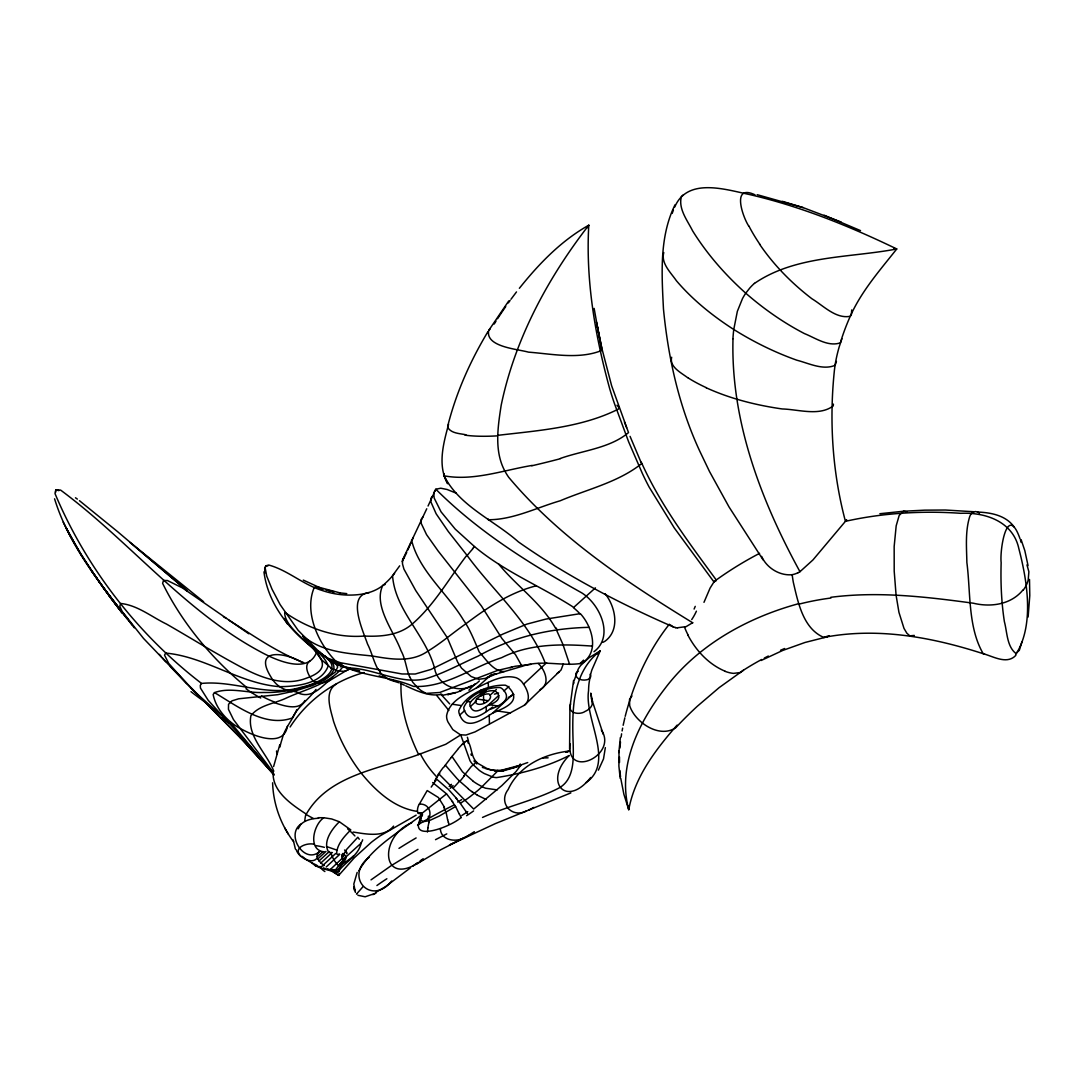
<?xml version="1.0" encoding="UTF-8"?>
<svg xmlns="http://www.w3.org/2000/svg" width="1084" height="1084" viewBox="0 0 1084 1084"><rect width="100%" height="100%" fill="white"/><g stroke="black" fill="none" stroke-linecap="round" stroke-linejoin="round"><path stroke-width="1.5" d="M461.079 817.471C451.31 826.862 404.305 844.68 422.53 814.775M703.977 602.338L710.088 588.097L713.949 581.932L674.262 527.908L649.099 487.001A273.52 263.724 34.1 0 1 642.419 473.586L628.639 441.825L614.438 403.533A344.305 338.384 21.9 0 1 609.669 388.628C595.102 335.566 585.59 280.377 588.788 225.201C547.732 278.127 514.846 339.224 501.187 405.24C497.786 427.367 493.843 452.38 505.808 472.732A58.468 55.921 43.3 0 0 508.748 477.353C559.33 537.705 626.24 581.986 692.798 622.839M426.757 508.775L402.584 559.886L402.476 563.87L403.912 569.059L415.728 590.536L447.245 637.595L457.719 662.283L461.567 668.178L471.215 676.565L478.694 679.302L485.293 678.394L494.209 673.828M605.333 747.635L603.517 758.908L598.382 770.168M733.001 338.723C730.67 421.066 760.995 500.469 799.965 571.702L798.027 572.772M429.562 816.659C431.405 809.612 426.798 803.447 419.359 804.125C417.164 806.862 415.7 816.388 421.757 812.959M583.964 661.823C599.344 649.885 591.62 625.861 580.333 613.639L545.916 619.086L526.77 624.14L502.922 634.072L431.053 669.411L415.226 674.018L402.001 673.977L340.484 662.731L328.547 658.516L321.284 654.031L298.046 630.224L280.133 604.615L272.016 589.181L266.732 576.105L265.106 567.623L265.919 565.807L268.724 565.021C287.666 570.198 302.802 584.398 321.596 590.292A98.847 82.587 58.3 0 0 347.395 595.062C361.108 595.387 376.053 592.812 386.026 582.596A96.733 80.501 58.2 0 0 391.866 576.593L399.684 565.834M316.704 651.863C308.235 675.684 273.629 659.113 259.117 651.05C183.345 610.007 128.982 540.713 60.623 490.103L55.826 489.751L55.027 493.627C86.07 567.555 137.695 634.465 201.556 683.435C234.523 680.088 268.331 697.676 301.609 687.107C313.33 684.898 343.723 672.852 327.178 658.354M287.436 726.158C284.008 747.364 255.946 736.903 243.019 729.925C228.846 723.136 216.095 709.871 213.155 694.519L214.456 692.608C230.12 686.89 247.369 693.272 263.642 692.486C277.043 692.703 290.444 690.942 303.385 687.486C313.737 684.221 343.208 675.346 331.04 660.684M343.262 666.24C330.539 683.909 305.783 689.004 286.664 697.893C274.821 703.665 259.415 704.79 250.905 715.711C246.84 736.307 266.908 753.312 273.778 771.239M332.409 852.62L328.926 852.498C322.097 842.376 331.826 829.003 339.373 821.767L350.809 829.883C344.414 836.333 337.029 844.084 336.609 853.596L337.205 854.409L339.522 854.138M401.012 683.53C400.186 708.177 408.058 732.54 418.614 754.559L445.754 744.274L460.741 734.884L469.995 760.711A21.585 17.872 46.6 0 0 472.136 763.759L479.318 770.372A42.777 35.609 46.5 0 0 484.318 773.569L493.084 777.12A21.572 17.859 46.2 0 0 496.526 777.607C521.377 773.719 546.756 766.998 569.222 755.494C543.125 781.591 566.119 808.772 590.672 777.513M833.406 404.115L833.244 405.904C819.301 416.446 798.488 409.4 782.201 408.953C756.09 405.199 730.196 398.736 706.145 387.733M619.926 748.041L620.482 741.876M55.582 492.38L55.826 489.751L58.861 490.659M620.17 778.353L618.896 766.09L619.018 750.941M618.856 752.567L620.36 737.567M836.441 361.419L835.073 365.362A156.218 149.619 14.3 0 0 834.409 370.294C829.111 420.822 832.363 472.136 845.425 521.323L812.959 559.927L799.965 571.702M563.382 663.774L561.092 669.953L524.385 705.237L475.022 731.903L465.957 735.06L460.456 734.816L452.827 729.627L448.071 722.174A12.588 10.434 48.3 0 1 446.608 715.67C449.169 701.118 464.982 694.451 476.486 687.893C488.735 682.5 502.095 673.991 515.97 677.676A12.48 10.542 47.4 0 1 521.973 681.971C526.756 688.232 532.244 699.072 524.385 705.237M1028.12 617.026L1029.786 595.563L1029.502 579.425M420.592 817.336A40.704 8.631 -28.4 0 0 420.186 819.802L423.438 821.645L429.169 820.696L429.264 819.951M339.428 869.869L339.184 871.699M338.94 873.541L338.696 875.398L331.514 871.008M621.146 737.025L621.593 733.8M841.889 338.75L839.179 346.934A164.416 157.248 13.3 0 0 835.032 365.362C822.715 370.471 808.949 363.303 796.875 360.213C774.803 352.368 753.665 341.934 733.8 329.509C712.662 315.905 692.784 299.97 676.43 280.783C670.874 272.653 660.725 263.29 663.774 252.545M273.182 771.401C271.528 791.306 291.65 804.531 306.298 814.138C328.709 774.83 379.481 768.949 418.614 754.559M570.008 743.732C566.065 779.775 618.273 754.925 601.322 729.952M421.364 816.74L421.175 812.743L417.665 812.729M573.68 683.625L573.978 681.877M427.855 827.837L428.844 822.756M622.108 730.955L622.636 728.123M273.615 766.551L279.794 744.694M573.558 680.44L569.913 707.459L569.588 749.247M296.718 709.776C292.829 719.681 284.74 728.055 282.152 738.936A83.956 67.032 49.5 0 0 279.943 747.025M623.151 725.277L624.858 717.811M574.317 680.156L578.111 669.37A37.615 32.344 43.9 0 1 580.739 665.386L588.991 657.771L600.17 650.942L591.878 669.926A79.674 68.915 41.2 0 0 590.36 675.562L589.127 682.635A82.099 70.988 41.1 0 0 588.558 690.765C584.154 719.437 615.604 762.811 585.617 782.851M1021.995 641.701L1019.312 650.346L1015.844 653.422C1006.779 646.267 1007.199 632.067 1004.38 621.633C1001.386 602.148 1000.546 582.365 1001.155 562.677C999.611 549.398 1007.212 502.353 1020.044 538.802M315.986 689.424C308.994 699.153 297.843 706.538 292.368 717.947C265.16 727.933 237.247 706.023 214.456 692.608M625.197 716.321C633.733 683.177 648.002 651.159 669.316 624.221M508.748 300.945L488.721 330.444C485.076 347.029 517.989 349.089 528.409 352.137C552.339 353.967 578.951 359.658 601.688 350.484L594.14 308.412M420.47 820.385L420.348 820.778A18.984 15.867 41.7 0 1 419.088 823.528L417.828 825.398M675.549 627.446L673.218 626.877C619.194 603.341 566.688 575.848 518.423 541.905C493.83 520.035 458.383 505.754 443.641 474.833L444.047 473.64M570.604 703.99C566.62 713.15 579.412 715.508 585.211 711.361A39.336 18.509 15.9 0 0 589.154 708.922L590.59 707.391A39.336 18.469 15.7 0 0 592.27 704.031L590.766 693.123L592.501 701.497M298.154 828.854L300.932 824.07C285.119 834.91 304.861 865.222 319.766 851.333M672.175 213.399L673.394 210.12M323.845 867.796L324.631 869.165L337.097 872.512A2.737 1.531 82.5 0 0 337.693 872.214C344.78 862.214 358.655 855.628 361.108 843.162L343.194 859.409L344.143 858.393M671.66 357.232C669.099 367.164 681.904 373.086 688.34 378.208M438.857 773.935L473.694 809.071L501.892 785.561L515.943 771.659L521.011 764.965L502.298 770.033A32.114 31.626 51 0 1 497.312 770.385L493.274 770.141A43.252 42.493 45.7 0 1 487.678 769.152L484.968 768.339M343.1 860.168L342.219 856.387L346.745 849.273L357.815 837.241L359.278 839.219M677.08 725.142C655.671 749.586 634.817 776.808 628.734 809.707L623.883 794.274L620.753 778.366M411.107 542.474L407.801 550.035M412.218 539.927L413.329 537.393M332.26 677.541L332.625 676.701M357.164 872.417L353.804 884.07L355.403 892.43M434.007 493.166L428.044 506.025M434.765 491.54L435.836 489.223L440.768 488.22L447.164 489.507L456.269 493.193M406.703 552.488L402.11 561.675M675.034 204.795C659.18 236.813 661.728 274.211 663.462 308.94C668.191 357.788 678.977 406.405 699.722 451.066L709.505 471.513L729.017 506.919L763.095 559.886M358.845 870.804C373.167 845.656 400.267 831.767 422.408 814.314M419.359 804.125L427.204 790.561L438.41 797.526L444.494 807.282M470.578 701.904L469.86 704.221A4.499 3.753 48.2 0 0 470.375 706.551C474.291 716.158 483.871 707.513 489.44 704.695C494.927 703.15 502.8 698.299 496.635 692.229A4.404 3.699 47.9 0 0 494.521 690.725C485.673 689.993 476.337 695.413 470.578 701.904L466.811 701.375M674.709 207.058C687.446 177.004 725.752 189.605 749.708 194.578A513.003 447.435 41.3 0 1 778.827 202.234C819.463 214.171 858.65 230.567 896.753 248.968C879.856 270.295 861.441 291.203 850.263 316.284A250.932 236.19 5.8 0 0 842.146 337.11L840.385 342.829C828.135 347.097 815.507 337.991 804.436 333.587C783.312 322.612 763.692 308.845 745.778 293.208C725.359 274.943 707.08 254.144 692.608 230.851C687.419 220.431 678.096 208.819 681.389 196.583L683.191 194.998M587.528 227.654L588.788 225.201C561.241 240.648 538.924 263.805 519.371 288.29M448.586 424.332C443.492 443.18 437.245 465.47 447.692 483.721L443.641 474.833M304.983 700.467C298.764 711.348 283.439 705.603 274.117 702.622M487.936 331.663C470.266 360.999 456.201 392.571 447.787 425.822L447.692 427.259C451.025 433.546 459.819 433.424 465.944 434.792M420.755 817.255L422.204 815.06M494.223 324.021L495.998 321.162M290.106 726.998C306.907 700.698 334.007 680.671 364.156 672.541M201.556 683.435L200.283 685.345L200.459 688.069L208.155 700.264L248.507 744.451L273.29 773.569M393.587 826.103C384.075 837.986 366.175 834.016 353.113 832.051M402.584 559.886L404.44 557.23M422.882 517.027L421.08 519.521L421.175 523.301L426.554 534.642L438.099 550.957L481.445 605.997L501.96 638.557L515.577 654.79L521.458 665.305A10.989 5.122 73.7 0 0 522.122 666.321C540.984 659.546 560.902 666.24 580.035 663.584A21.572 17.683 38.4 0 0 583.978 661.836M331.785 678.354C322.124 685.806 312.517 698.963 298.588 693.177M394.576 573.273L392.584 575.983C395.267 611.674 427.923 636.701 435.334 671.552C441.703 689.492 465.686 694.681 479.358 680.915M391.676 881.007C371.378 906.563 343.777 876.712 369.034 857.363M443.695 767.364L445.334 765.169A41.097 2.967 -53.1 0 1 451.147 757.553M510.998 299.238L516.499 291.921M463.695 776.049L471.269 766.51L476.147 762.391L486.499 768.285A41.869 41.707 83.9 0 0 492.082 770.141L498.857 771.198A25.989 25.881 81.1 0 0 502.637 771.09L520.848 765.656M341.867 861.685C324.346 882.959 345.064 864.802 346.324 856.699M432.828 495.727L430.971 498.193L430.931 502.014L436.161 513.816L448.261 531.472L466.906 555.184C449.074 578.328 434.562 604.669 412.313 623.977C399.102 635.454 380.985 636.782 364.292 636.051C335.606 638.3 308.1 628.571 284.997 612.501L284.699 613.476C286.257 637.324 351.839 662.378 306.338 678.205C282.816 687.364 257.897 676.389 237.288 665.034C213.304 652.067 190.174 637.622 166.53 624.086C151.625 616.918 137.532 605.17 120.717 603.476L119.782 606.119L122.018 611.295L143.508 638.408L194.226 691.429L223.087 716.971M451.147 757.526L458.261 748.787M846.076 520.659L846.699 519.846L845.425 521.323A373.817 317.043 25.9 0 1 900.479 513.342A392.625 331.514 25.8 0 1 960.749 513.315C985.383 512.122 1013.093 521.553 1018.852 548.653C1027.226 580.767 1034.597 625.102 1015.789 654.492M468.938 690.21L474.995 683.882M342.232 861.238L344.129 858.934M589.059 627.338C550.211 628.192 512.095 636.999 478.071 656.159C460.348 663.977 443.302 673.706 424.589 679.072C399.346 684.261 375.227 669.045 350.064 668.001L347.801 669.939M445.334 765.169L457.15 778.719A14.2 2.209 44.5 0 0 459.589 781.076L457.326 783.637A33.197 10.65 -48.8 0 1 453.342 787.824M1022.835 590.116C1010.952 604.655 990.735 607.433 973.364 603.219C926.21 596.823 878.257 591.119 830.764 597.311M472.516 548.626L474.494 546.566C504.439 571.742 541.173 586.39 573.734 607.379L595.414 587.88M597.257 653.923L600.17 650.942C571.295 673.083 572.054 711.917 573.206 744.627C573.531 760.412 574.181 781.117 557.19 788.935C533.274 800.805 506.797 806.347 482.516 817.444M352.286 857.566L353.465 856.387M318.926 852.038C317.314 853.393 316.745 855.683 317.327 857.674C312.666 865.249 298.317 857.417 296.244 849.734M462.34 744.369L464.589 742.242M580.035 663.584L583.571 660.142M362.774 886.956L356.514 894.056L357.164 893.677M761.659 659.492A340.972 282.924 26.8 0 0 743.489 670.183L740.331 672.527L733.583 673.367A49.512 21.978 49.2 0 1 725.115 671.348M336.568 869.734C329.035 869.693 318.737 869.341 312.029 863.054M713.949 581.932L716.185 580.739M340.512 863.352L342.205 861.753M330.634 869.205L342.571 858M492.678 713.096C502.881 708.489 522.502 702.147 509.29 688.055A8.333 7.019 47.6 0 0 505.293 685.196C488.152 684.587 465.795 694.221 458.817 710.63A8.455 7.032 48.2 0 0 459.792 714.993C466.012 731.7 483.342 719.044 492.678 713.096L513.03 694.072M523.586 684.207L546.621 662.676M488.721 330.444L489.927 329.319M339.373 821.767L331.677 818.962L323.791 817.742C313.317 824.707 307.544 850.384 324.17 851.807M326.162 867.024L339.671 854.422M490.253 709.302C498.261 706.253 513.139 700.061 503.179 689.776A6.49 5.461 47.8 0 0 500.063 687.541C486.702 687.066 469.264 694.587 463.817 707.391A6.612 5.501 48.2 0 0 464.575 710.806C470.307 724.803 485.266 712.554 492.651 707.066M323.208 865.1L335.674 853.514M353.14 856.17C351.961 857.918 336.338 868.636 340.064 863.962M320.783 863.067L331.23 853.406A18.807 14.742 48 0 1 331.054 852.593M318.953 861.008L329.292 851.496M487.868 705.494L498.708 695.508M504.019 690.942L508.938 686.389M317.761 858.962L325.986 851.414M317.165 856.875L322.598 851.902M490.158 695.142L489.86 694.722A2.371 1.992 48 0 0 488.721 693.909C483.816 693.733 477.421 696.497 475.402 701.199A2.439 2.032 48.2 0 0 475.686 702.459C478.627 707.906 493.152 700.63 490.158 695.142L496.391 689.465M459.792 715.006L464.711 710.548M481.215 695.833L486.228 691.294M470.375 706.551L476.486 701.009M479.534 692.825L483.315 689.424M480.578 694.288L485.605 689.763M478.925 691.985L481.445 689.722M1015.844 655.332C1006.941 664.953 993.283 656.362 983.215 653.72C932.159 637.148 877.241 627.026 823.813 637.433C803.041 628.53 798.027 602.338 793.285 582.122A67.533 21.748 73.9 0 1 792.187 574.805M476.486 687.893L491.635 674.397M692.622 622.731L686.131 626.62L677.974 627.704M631.958 696.023L629.533 699.302L629.668 705.549A37.466 17.994 31.6 0 0 632.013 711.009C639.79 725.074 660.671 737.716 675.644 727.798A593.558 469.399 22.3 0 1 697.405 706.185L719.166 687.608L743.489 670.183M452.746 801.889L446.527 793.854L421.175 813.989L422.028 813.461M323.777 865.506L320.593 866.78L316.365 866.116M423.478 859.165C381.514 891.17 377.151 836.997 411.663 822.81M754.505 283.385C795.683 255.147 849.517 258.006 896.753 248.968L893.975 248.439M465.307 800.127A32.615 6.274 -36.6 0 0 469.982 796.754L477.516 790.751A31.016 5.623 -36.8 0 0 482.028 786.686L497.556 771.117A30.799 2.154 -32.2 0 0 497.786 770.426L495.402 771.036A32.737 2.182 -31.4 0 0 494.887 771.252M371.026 879.869L391.432 865.506L417.963 849.341M557.23 673.272L559.371 671.66M540.062 689.736C550.062 684.587 545.726 671.931 539.94 665.251A12.236 10.406 47.3 0 0 538.165 663.462M410.457 867.837L385.348 886.766L375.714 892.417M474.331 831.699L466.662 836.577L449.359 845.073L495.212 823.677L570.889 792.892M412.787 866.102L417.665 862.593M340.268 666.89L342.422 665.413M593.991 651.687C614.601 636.159 599.845 604.1 581.674 592.826C529.52 563.653 478.41 531.77 435.836 489.223L433.668 492.854L434.183 498.071L441.066 511.851L455.212 529.087L474.494 546.566M420.213 860.818L422.841 859.002M823.813 637.433L829.084 635.685M416.635 864.043L440.687 849.788L469.264 835.181M454.765 805.06L455.578 806.482L454.386 807.214L439.25 816.076L429.169 820.696M533.884 807.417L528.992 810.005M343.723 856.17L342.395 856.048M508.301 697.446L513.911 694.492M1014.177 526.987C1005.844 515.361 990.966 512.542 977.551 512.054C974.096 510.361 970.736 513.301 969.733 516.526C965.126 531.35 966.576 547.217 966.874 562.515C970.749 592.365 967.795 627.297 983.215 653.72L984.489 653.882M357.937 895.303L365.145 896.78L375.416 893.311M372.91 894.652L376.148 892.918M346.65 670.373L328.086 681.524L321.582 683.015M336.447 683.977C323.574 691.497 330.755 709.952 333.547 721.307C339.834 740.074 349.36 757.743 361.433 773.42C375.728 790.873 394.183 808.041 417.367 811.415M435.511 839.68L446.771 833.881M515.523 766.916L527.718 762.54M416.148 815.154L380.335 835.723A243.372 189.117 40.7 0 0 371.311 842.336L354.4 857.701L338.696 875.398L333.574 871.956M764.315 658.083L768.326 656.037M914.327 635.427L909.828 635.847L906.861 633.219L903.988 628.381L898.948 612.352L896.089 595.251L894.205 571.16L894.164 546.512L896.183 525.821L899.178 515.456L903.487 511.242L924.788 510.157L945.384 510.022L973.947 511.743M442.651 695.278L457.421 692.175L471.974 685.522M459.386 691.402L461.337 690.494M498.572 692.974L494.372 694.18M761.131 660.495L782.811 650.414L805.046 642.46L827.458 636.769M350.444 668.557L346.853 670.413A22.642 12.764 33.3 0 1 343.56 671.294L337.802 670.969L332.463 668.787M309.902 660.996C303.208 665.454 308.452 676.24 313.235 681.009A4.878 2.9 33.3 0 0 314.59 681.904L315.715 682.351M780.507 650.278L784.626 648.517M486.96 677.798L496.702 673.692L495.171 674.275L522.122 666.335M385.105 584.479L382.815 585.36C372.977 605.644 393.871 631.267 400.972 650.603C405.05 658.069 406.066 666.552 408.668 674.533A21.829 10.867 56.5 0 0 409.644 676.822M464.06 837.769C455.537 842.742 440.605 840.127 440.361 828.61M467.096 740.494C472.028 745.169 470.619 757.418 477.326 762.784M536.052 585.861C509.805 592.582 487.19 607.677 465.849 623.801C453.126 632.663 441.391 642.934 428.112 650.983C411.635 662.798 391.026 659.248 372.503 656.037C348.438 653.395 321.907 652.419 302.721 635.671C309.035 647.297 323.859 653.232 328.195 665.982C321.582 684.072 296.46 686.497 279.631 686.673C239.591 683.638 205.201 656.579 165.689 653.096L164.511 655.115L168.684 663.367L186.827 683.584M568.883 751.253L565.807 752.215L569.019 751.239M526.499 810.954C511.905 818.759 497.841 802.783 508.166 789.504C519.222 765.399 544.385 753.922 569.628 750.968M798.813 603.639C747.269 617.609 697.757 645.143 665.129 688.272C638.761 722.296 617.135 765.765 628.734 809.707L628.693 805.886M560.36 458.437C582.799 450.483 610.116 448.18 628.517 432.584L611.661 385.85L601.755 347.964L596.457 322.083M272.856 771.889L233.453 719.546L228.439 709.302L228.548 704.261L232.044 700.82L238.643 698.801L277.775 694.681L295.634 690.793L312.368 685.589L324.468 679.966L335.295 672.053L337.72 666.877L335.2 662.514M324.428 655.698C329.78 663.069 341.216 665.901 350.064 668.001M448.654 694.41L447.651 694.641L455.443 692.812M532.136 465.429C503.41 470.185 473.125 481.337 444.061 475.808M514.629 767.391L498.261 771.32M501.729 771.28L502.99 771.009M501.811 672.066L500.144 672.31M441.798 694.329C429.223 696.917 416.893 690.901 405.687 685.806M542.691 758.001L548.097 757.824M504.155 671.552C493.288 671.389 485.998 659.289 479.223 651.972C474.467 640.996 470.226 629.709 463.315 619.831C447.042 592.785 418.993 571.105 411.527 539.981M879.869 513.721L903.487 511.242L906.901 511.851M497.881 435.321C538.409 430.551 581.769 427.584 618.544 409.007L619.059 407.638L616.999 405.267M530.93 664.37L515.361 666.24L497.597 670.44L439.779 692.486L426.134 693.408L421.324 690.725A23.943 11.07 55.7 0 1 417.896 687.852M369.251 592.582C346.162 595.089 363.126 631.037 367.517 643.991C371.663 652.053 373.465 661.091 377.801 669.031M318.249 817.688L323.791 817.742M267.924 565.875L265.919 565.807L264.699 568.558L264.93 573.029M314.468 844.341C307.206 842.2 291.921 847.783 301.054 856.414M592.392 646.105C561.648 643.923 529.873 643.449 501.594 657.703C472.339 667.053 445.131 688.204 413.424 686.389C389.291 675.847 360.335 676.768 337.788 663.178C318.737 645.007 303.547 612.501 314.265 587.42L316.609 586.81L322.964 589.398M319.712 683.028L316.948 682.703M497.136 789.911L485.646 788.217A26.639 10.867 45.5 0 1 482.976 787.133L477.841 784.328A43.184 17.48 45.3 0 1 473.315 781.415M359.563 670.725L348.221 668.72L337.165 664.113M339.468 592.853L346.772 593.625M337.693 872.2L332.544 871.062M476.526 698.963L487.719 700.63M489.372 704.736L497.244 705.914M452.299 704.221L460.646 705.467M497.028 710.928L510.496 712.947M317.991 587.027L340.281 592.962M757.174 194.686L803.122 207.613L841.076 222.017M327.029 590.102L334.251 591.932M325.471 589.682L333.425 591.728M292.165 691.66L290.783 691.294M326.474 846.523L336.867 850.1M379.17 675.847L382.259 676.768M782.323 201.312L803.122 207.613M303.791 662.649C276.827 652.365 253.141 635.346 228.819 620.156M673.218 626.877L670.291 624.872M391.554 679.844L394.549 680.982M755.02 194.822C731.063 183.508 742.703 216.881 748.705 226.014M330.823 870.452L329.13 869.761M482.38 767.377L483.654 767.879M824.125 215.215L860.533 230.621M398.885 682.757L389.833 679.858L385.145 677.229M316.758 866.319L314.97 865.533M725.061 671.199C708.733 664.356 696.05 650.657 687.933 635.17M400.321 683.354L404.386 685.196M486.079 799.45L477.326 795.182M303.29 580.089L319.523 587.542M327.449 869.016L328.289 869.395M330.566 659.844L331.623 660.4M977.551 512.054L979.502 513.139M328.466 658.679L329.509 659.275M302.815 662.92C286.975 652.649 252.206 646.796 270.919 676.944C274.198 682.825 279.455 687.676 285.919 689.79A33.807 19.363 30.8 0 0 288.574 690.725M326.406 657.432L327.436 658.069M327.761 658.367L326.189 657.365M330.823 667.798L321.067 659.357L314.333 649.655M223.44 616.674L226.204 618.449M248.805 633.774L182.424 587.907L167.424 580.523L163.535 580.468L162.6 583.341C182.302 623.354 212.342 659.357 247.044 687.703M325.39 656.769L318.289 651.05L320.214 652.405M75.487 497.773L77.371 499.101M474.44 793.312L471.892 791.469M473.315 781.32L462.462 771.781L451.974 756.469M432.679 782.54L446.527 793.854M79.457 500.686L117.573 531.634L187.302 590.902L129.931 542.366L203.602 601.728M334.211 662.216L332.666 660.928M468.098 788.515L459.575 781.117M321.365 653.354L325.661 657.012C295.702 637.622 268.588 608.381 263.954 571.851M640.63 461.906L641.511 462.651C660.59 505.158 688.855 542.61 716.253 579.981M435.7 778.298L448.532 789.491L456.987 798.962M417.882 687.933L412.828 682.351L409.63 676.822M191.204 688.164L242.992 740.535L274.171 775.074M240.214 737.54L170.351 666.646M440.768 694.112L449.684 703.882M436.811 695.576L448.844 710.481M498.518 563.897C516.512 586.092 541.295 602.799 555.387 628.002M162.478 657.974L165.852 661.687M230.35 722.242L273.818 773.881M159.348 654.384L161.435 656.769M269.537 769.667L273.52 774.328M466.906 555.184C492.732 590.739 529.019 621.051 545.157 662.893M379.942 672.134L382.611 675.129A13.55 7.981 42.4 0 0 385.132 677.283M132.194 624.98C102.126 586.214 69.213 546.444 54.566 498.803M126.991 618.639L110.5 597.677L90.69 569.561L110.5 597.677L122.126 612.866L101.882 585.78L134.294 627.799M114.132 602.379L122.126 612.866M459.413 802.052L465.619 811.008M605.116 593.707C615.455 606.634 620.319 629.804 605.238 641.051A20.867 18.577 61.8 0 1 602.663 642.406M759.545 244.157C773.813 265.119 791.848 283.371 811.943 298.777C823.42 305.702 835.899 319.13 850.263 316.284L851.346 314.78L851.726 309.929M293.507 841.604C280.742 824.761 273.236 803.962 272.612 782.811M473.965 760.927L474.602 761.822M287.314 623.883L284.265 618.449M284.645 827.81L288.412 834.206M591.498 698.502L603.246 734.288M455.578 806.482L459.196 813.921M63.211 522.217L73.251 541.228M556.593 630.265L562.867 644.248L569.656 664.478M590.143 674.221L590.644 675.684A13.767 6.423 18.6 0 1 590.55 677.093L588.395 679.261A13.753 6.423 18.6 0 1 586.485 679.844C582.501 680.657 576.62 679.573 575.794 674.844A14.146 6.626 19.3 0 1 576.146 673.001L577.623 671.552A14.146 6.626 19.3 0 1 578.165 671.294M1026.968 564.872L1028.879 571.769L1028.188 579.981A202.423 70.352 14 0 1 1023.147 590.184M630.061 436.364L641.606 463.64C618.395 482.244 587.365 489.263 560.184 500.781C536.688 507.597 512.962 519.859 488.315 519.737L488.112 519.019M1021.128 539.683L1024.827 550.672L1028.039 565.618M624.425 421.974L626.579 427.57M295.39 849.029L293.249 840.046M449.047 824.341L448.315 822.214M470.93 754.071L471.391 755.413M761.645 556.377C766.469 567.691 779.572 575.97 792.052 574.696A21.788 17.696 -56.4 0 0 798 572.691M1020.437 539.927L1021.169 542.42M467.38 737.242L468.18 739.925M445.917 811.415L447.57 819.585M343.1 860.913L341.636 854.775M596.688 323.181L601.755 347.964M276.542 750.968L276.935 754.152M619.872 770.507L620.522 776.849M488.247 682.364L488.41 687.622M489.209 715.006L489.453 723.624M485.659 689.966L485.713 691.944M486.147 706.456L486.296 711.524M483.464 694.776L483.694 702.703M619.479 756.889L619.506 762.472M342.49 853.514A47.859 10.962 2.3 0 1 346.013 856.685M344.563 850.005A48.59 10.61 3.5 0 1 346.758 853.636M316.04 845.656A15.108 2.642 11.6 0 1 324.387 847.336M316.84 865.222A70.297 20.948 7.3 0 1 302.328 856.414M417.53 825.087A404.779 181.055 -6 0 1 453.302 805.385M398.98 848.379A398.519 126.476 -12.7 0 1 416.121 837.946M376.92 885.533A236.366 58.292 -14.6 0 1 386.866 878.745M467.489 813.637A115.094 11.179 46.7 0 1 465.768 811.157M467.76 811.631A71.287 19.797 -39.5 0 1 461.838 815.453M473.586 810.927A53.211 14.187 -39.4 0 1 466.581 815.71M461.716 799.545A57.845 10.366 -36 0 1 457.746 802.119M465.321 799.965A42.953 8.265 -36.6 0 1 460.524 803.19M456.079 798.271A44.39 4.973 45.8 0 1 458.505 801.306M451.472 784.342A47.384 6.951 -44.6 0 1 449.21 786.401M453.098 785.575A41.558 10.257 -47.3 0 1 450.172 788.353M436.838 777.255A59.092 3.631 -53 0 1 439.779 773.204M434.657 780.805A57.547 4.715 -52.6 0 1 437.408 776.957M436.446 776.537A69.498 43.55 68.7 0 1 420.104 753.461M313.371 818.434A63.468 27.75 22.4 0 1 305.932 814.355M304.794 821.238A70.053 48.888 10.8 0 1 305.945 814.057M467.204 555.482A120.609 103.427 70.9 0 1 472.759 548.911M240.079 737.513A187.613 29.891 44 0 1 269.36 769.572M573.477 607.717A49.62 44.254 41.5 0 1 580.035 613.896M380.321 671.999A21.206 11.043 44.3 0 1 378.235 669.004M332.341 668.923A12.805 3.252 29.1 0 1 330.606 667.866M316.826 682.148A8.387 4.702 33.1 0 1 315.701 681.782M252.45 693.191A74.918 44.403 30.1 0 1 245.946 688.692M204.659 701.822A238.656 169.023 22.1 0 1 191.001 691.66M229.252 723.109A101.788 55.474 26.7 0 1 221.854 717.676M556.133 627.975A46.571 16.395 57.5 0 1 557.379 630.332M290.81 691.443A58.251 32.737 30.4 0 1 288.588 690.82M260.729 698.015A61.341 33.428 30.6 0 1 252.464 693.137M298.371 692.486A92.682 50.135 29.7 0 1 292.016 690.928M274.076 701.849A56.327 28.035 30.6 0 1 261.542 696.05M321.162 682.378A24.512 13.32 30.5 0 1 319.319 682.324M695.237 606.362A40.216 2.358 -67.3 0 1 694.099 609.072M696.416 611.159A23.807 9.512 -65.4 0 1 691.714 619.587M497.095 435.876A88.238 21.124 -10.2 0 1 465.009 435.145M799.03 604.127A316.42 263.439 40.7 0 1 830.981 598.016M677.527 628.029A45.514 14.526 -26.3 0 1 675.156 627.704M497.556 318.737A482.177 438.817 29.8 0 1 505.727 306.582M508.342 302.897A482.177 438.817 29.8 0 1 510.103 300.458M732.933 338.723A172.166 162.058 -9.4 0 1 733.76 329.495L737.35 311.338L742.432 298.723A60.325 57.1 -12 0 1 745.751 293.181L749.721 288.114A47.289 44.065 -17 0 1 754.464 283.344M688.177 635.224A55.243 23.862 47.2 0 1 684.56 627.202M713.814 581.756A438.492 366.595 24.9 0 1 759.599 553.341M482.881 692.717A6.477 5.434 48.1 0 1 482.637 691.592M759.789 244.185A84.796 28.672 48.4 0 1 748.963 226.136M706.348 387.693A94.186 29.349 14.2 0 1 688.57 378.194M560.428 458.695A131.042 18.496 -14.8 0 1 531.81 465.781M334.197 663.571A34.756 15.271 29.6 0 1 331.27 662.026M341.853 664.262A28.699 9.986 29.1 0 1 340.064 663.53M511.838 667.27A57.073 3.591 -20.1 0 1 510.063 667.771M338.913 866.075A33.157 26.097 47.9 0 1 336.636 863.569A25.162 19.756 47.9 0 1 333.913 859.788M333.926 859.788A20.528 16.097 48 0 1 332.3 856.645A18.658 14.634 48 0 1 331.23 853.406M346.582 853.46A36.49 19.946 -84.2 0 1 346.392 851.983M324.888 871.563A36.748 24.349 -10.3 0 1 319.97 867.214M324.116 865.452A30.393 12.276 12.2 0 1 317.761 858.555M301.135 824.165A38.252 19.986 18.6 0 1 318.655 818.271M347.544 828.772A56.409 11.152 31.8 0 1 354.915 835.94M362.625 839.802A55.731 17.994 9.8 0 1 360.823 843.081M468.505 740.928A41.029 5.461 -50.6 0 1 468.085 743.096M477.258 795.087A33.374 6.585 46 0 1 474.372 793.203M472.163 791.916A45.216 8.469 45.5 0 1 468.329 788.949M464.223 775.941A27.71 6.45 -48.9 0 1 459.887 781.307M437.922 774.748A52.479 3.157 -53.1 0 1 443.193 767.567M461.296 817.634A78.82 15.081 46.6 0 1 459.386 814.084M452.218 801.564A42.845 8.821 45.8 0 1 454.25 804.707M431.202 787.092A62.073 6.856 -51.9 0 1 436.161 780.019M448.41 822.268A49.146 17.439 48.1 0 1 447.651 819.639M443.654 806.862A43.224 15.745 48.2 0 1 445.158 810.94M427.435 831.984A81.72 48.319 60.5 0 1 427.99 827.932M429.101 820.656A70.528 42.886 59 0 1 428.776 822.715M428.41 816.089A69.945 45.135 54.4 0 1 428.194 819.355M421.256 816.699A35.487 29.539 44.8 0 1 420.389 820.358M477.136 762.906A27.642 4.214 -34.1 0 1 476.73 763.949M464.426 742.513A30.447 4.011 -54.1 0 1 467.001 740.643M458.424 748.461A30.433 4.038 -54.5 0 1 462.516 744.044M520.293 764.003A52.967 1.707 -31.1 0 1 520.117 764.139M121.327 611.376C100.812 585.211 81.761 557.853 66.314 528.355L81.002 554.48L99.85 582.88L121.327 611.376M354.631 890.506L353.872 886.766L354.631 890.506"/></g></svg>
